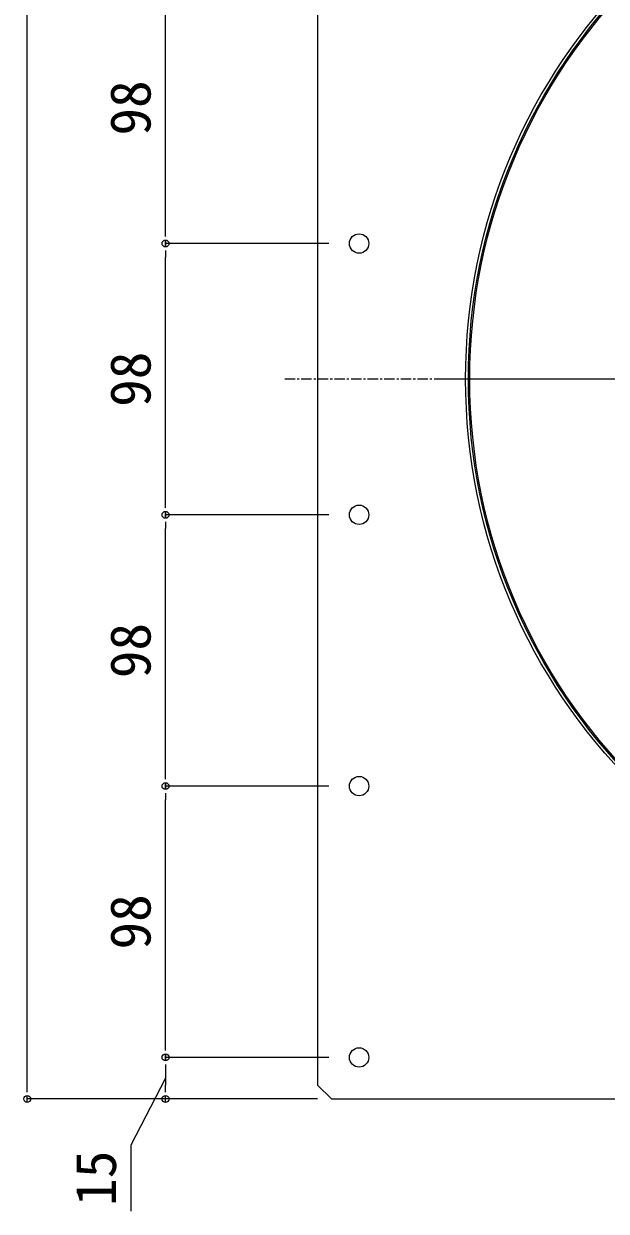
# Model space of a CAD drawing. Units: millimetres, scale not verified. Extents: x -1380 to 1380, y -955 to 955.
# Drawn here: x -816.3 to -605.7, y -75.7 to 353.3 of the extents above; entities that cross this region are included whole.
import ezdxf
from ezdxf.enums import TextEntityAlignment as Align

# ---------------------------------------------------------------- set-up
doc = ezdxf.new("R2010")
doc.units = ezdxf.units.MM
doc.header["$LTSCALE"] = 3
doc.linetypes.add('USER1', pattern=[2, 1.25, -0.25, 0.25, -0.25])
for name, color, linetype, lineweight in [('0-0_0', 7, 'Continuous', 15), ('0-2_L-2', 7, 'Continuous', 18), ('0-3_L-1', 7, 'Continuous', 18), ('0-4_L-5', 2, 'USER1', 18), ('0-8_SUNPO', 7, 'Continuous', 18)]:
    doc.layers.add(name, color=color, linetype=linetype, lineweight=lineweight)
doc.styles.add('ＭＳ ゴシック', font='')
doc.styles.get('ＭＳ ゴシック').set_extended_font_data('MS Gothic')

# ---------------------------------------------------------------- blocks, each defined once
blk = doc.blocks.new('_DOT')
at = {"layer": '0-0_0'}
for p, q in [((-0.5, 0), (-1, 0)), ((0.25, 0), (-0.25, 0))]:
    blk.add_line(p, q, dxfattribs=at)
blk.add_circle((0, 0), 0.25, dxfattribs=at)

msp = doc.modelspace()

# ---------------------------------------------------------------- linework, layer by layer
at = {"layer": '0-2_L-2'}
for radius in [205.5, 205]:
    msp.add_circle((-450.024, 224.897), radius, dxfattribs=at)
at = {"layer": '0-3_L-1'}
msp.add_line((-705.024, -35.103), (-195.024, -35.103), dxfattribs=at)
msp.add_lwpolyline([(-710.024, 479.897), (-710.024, -30.103), (-705.024, -35.103)], dxfattribs=at)
for centre, radius in [((-450.024, 224.897), 206.5), ((-695.024, 273.897), 3.5), ((-695.024, 175.897), 3.5), ((-695.024, 77.897), 3.5), ((-695.024, -20.103), 3.5)]:
    msp.add_circle(centre, radius, dxfattribs=at)
at = {"layer": '0-4_L-5'}
for p, q in [((-178.199, 224.897), (-721.849, 224.897)), ((-235.024, 224.897), (-665.024, 224.897))]:
    msp.add_line(p, q, dxfattribs=at)
at = {"layer": '0-8_SUNPO'}
for p, q in [((-815.006, -30.103), (-815.006, 479.897)), ((-765.006, 278.897), (-765.006, 366.897)), ((-706.024, 273.897), (-765.006, 273.897)), ((-706.024, 273.897), (-765.006, 273.897)), ((-765.006, 180.897), (-765.006, 268.897)), ((-706.024, 175.897), (-765.006, 175.897)), ((-706.024, 175.897), (-765.006, 175.897)), ((-765.006, 82.897), (-765.006, 170.897)), ((-706.024, 77.897), (-765.006, 77.897)), ((-706.024, 77.897), (-765.006, 77.897)), ((-765.006, -15.103), (-765.006, 72.897)), ((-706.024, -20.103), (-765.006, -20.103)), ((-706.024, -20.103), (-765.006, -20.103)), ((-765.006, -25.103), (-765.006, -30.103)), ((-710.024, -35.103), (-815.006, -35.103)), ((-710.024, -35.103), (-765.006, -35.103))]:
    msp.add_line(p, q, dxfattribs=at)
msp.add_lwpolyline([(-765.006, -27.603), (-777.506, -51.729), (-777.506, -75.658)], dxfattribs=at)

# ---------------------------------------------------------------- block references
at = {"layer": '0-8_SUNPO', "xscale": 5, "yscale": 5}
for p, rotation in [((-765.006, 273.897), 270), ((-765.006, 273.897), 90), ((-765.006, 175.897), 270), ((-765.006, 175.897), 90), ((-765.006, 77.897), 270), ((-765.006, 77.897), 90), ((-765.006, -20.103), 270), ((-765.006, -20.103), 90), ((-815.006, -35.103), 270), ((-765.006, -35.103), 270)]:
    msp.add_blockref('_DOT', p, dxfattribs=dict(at, rotation=rotation))

# ---------------------------------------------------------------- texts
at = {"layer": '0-8_SUNPO', "style": 'ＭＳ ゴシック'}
for s, p in [('98', (-766.006, 312.897)), ('98', (-766.006, 214.897)), ('98', (-766.006, 116.897)), ('98', (-766.006, 18.897)), ('15', (-778.506, -73.693))]:
    msp.add_text(s, height=14.66, rotation=90, dxfattribs=at).set_placement(p, align=Align.BOTTOM_LEFT)

doc.saveas('drawing.dxf')
